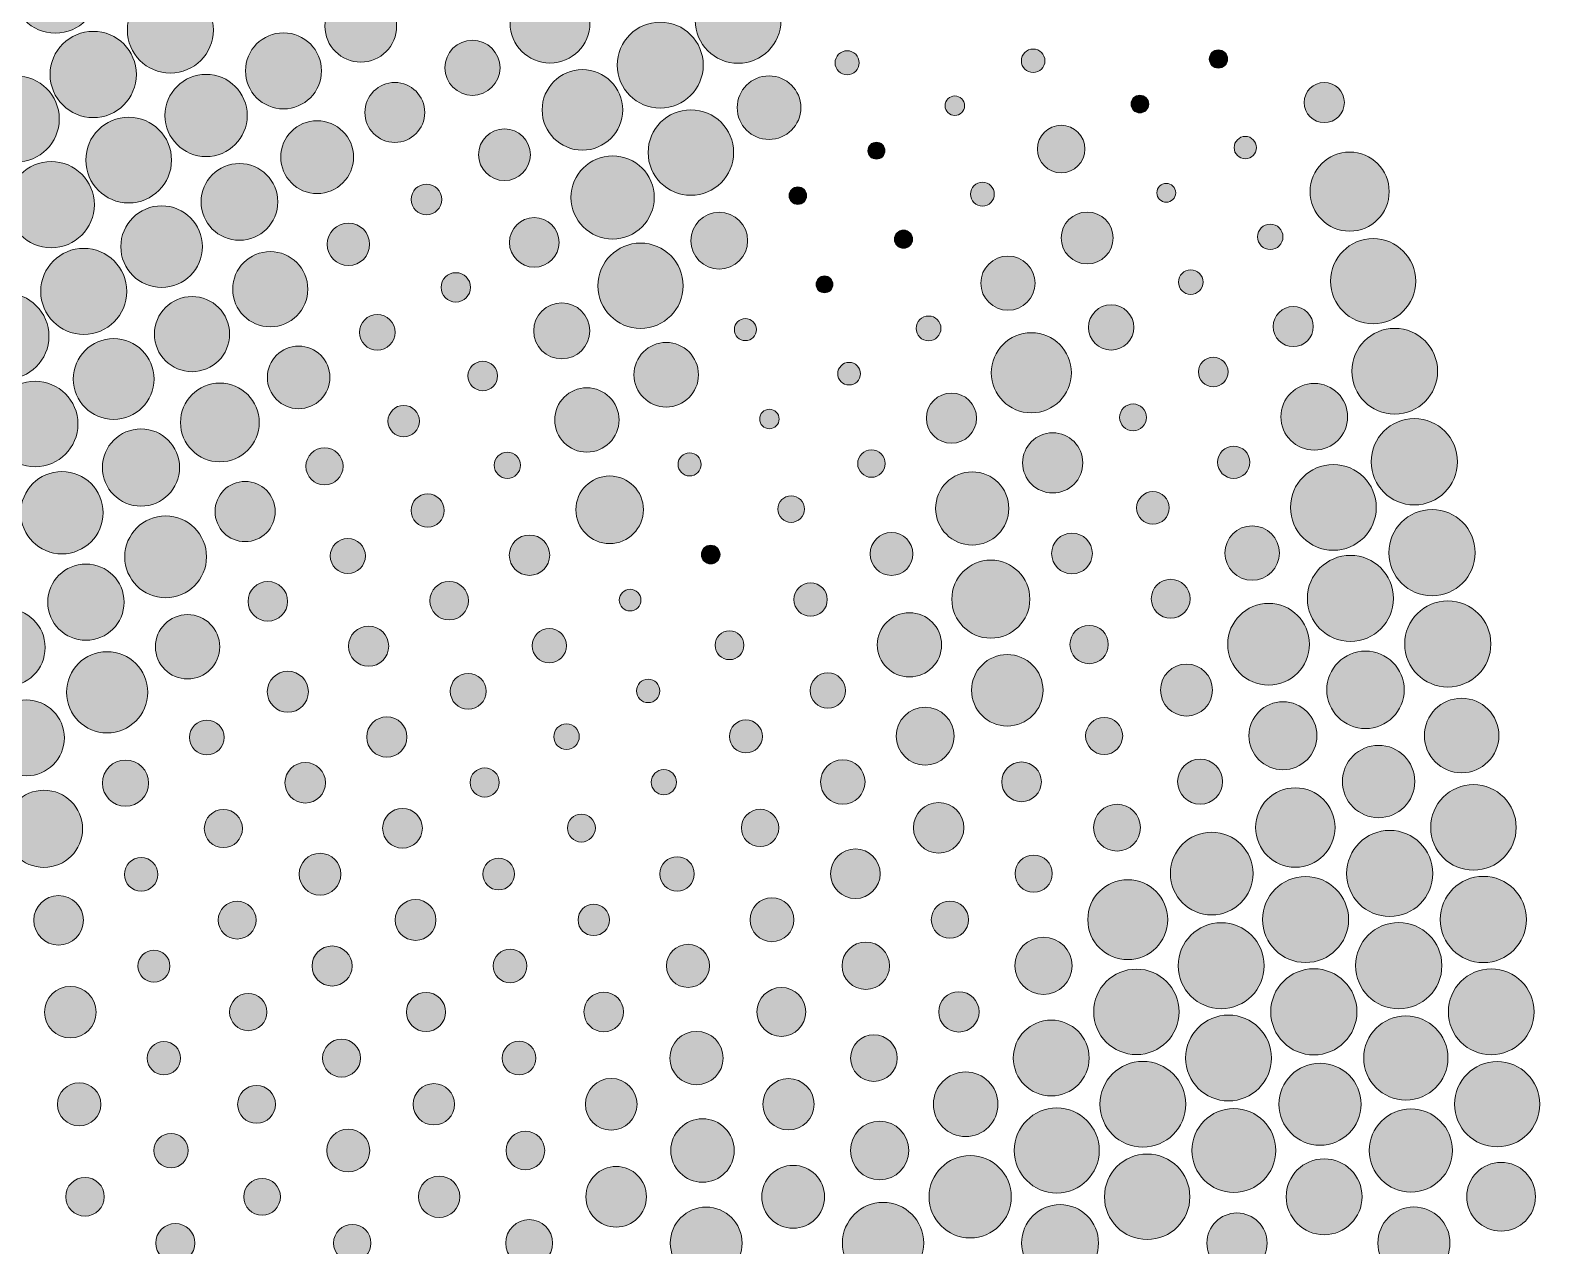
# Model space of a CAD drawing. Extents: x 3515 to 4006, y 175 to 667.
# Drawn here: x 3920.9 to 4005.6, y 426 to 494.2 of the extents above; entities that cross this region are included whole.
import ezdxf

# ---------------------------------------------------------------- set-up
doc = ezdxf.new("R2010")
doc.units = 0
doc.header["$MEASUREMENT"] = 0
doc.layers.add('Capa 1', color=7, linetype='Continuous', lineweight=0)

# ---------------------------------------------------------------- blocks, each defined once
blk = doc.blocks.new('Block_0')
at = {"layer": 'Capa 1', "true_color": 0x000000, "transparency": 33554687}
h = blk.add_hatch(color=18, dxfattribs=at)
h.dxf.hatch_style = 2
edge = h.paths.add_edge_path()
edge.add_arc((3922.326, 496.453), 2.421, 0, 360)
h = blk.add_hatch(color=18, dxfattribs=at)
h.dxf.hatch_style = 2
edge = h.paths.add_edge_path()
edge.add_arc((3928.78, 494.207), 2.413, 0, 360)
h = blk.add_hatch(color=18, dxfattribs=at)
h.dxf.hatch_style = 2
edge = h.paths.add_edge_path()
edge.add_arc((3939.467, 494.415), 2.01, 0, 360)
h = blk.add_hatch(color=18, dxfattribs=at)
h.dxf.hatch_style = 2
edge = h.paths.add_edge_path()
edge.add_arc((3950.082, 494.594), 2.24, 0, 360)
h = blk.add_hatch(color=18, dxfattribs=at)
h.dxf.hatch_style = 2
edge = h.paths.add_edge_path()
edge.add_arc((3960.635, 494.748), 2.406, 0, 360)
h = blk.add_hatch(color=18, dxfattribs=at)
h.dxf.hatch_style = 2
edge = h.paths.add_edge_path()
edge.add_arc((3924.453, 491.712), 2.42, 0, 360)
h = blk.add_hatch(color=18, dxfattribs=at)
h.dxf.hatch_style = 2
edge = h.paths.add_edge_path()
edge.add_arc((3935.128, 491.915), 2.133, 0, 360)
h = blk.add_hatch(color=18, dxfattribs=at)
h.dxf.hatch_style = 2
edge = h.paths.add_edge_path()
edge.add_arc((3956.269, 492.238), 2.411, 0, 360)
h = blk.add_hatch(color=18, dxfattribs=at)
h.dxf.hatch_style = 2
edge = h.paths.add_edge_path()
edge.add_arc((3945.73, 492.088), 1.547, 0, 360)
h = blk.add_hatch(color=18, dxfattribs=at)
h.dxf.hatch_style = 2
edge = h.paths.add_edge_path()
edge.add_arc((3966.755, 492.368), 0.677, 0, 360)
h = blk.add_hatch(color=18, dxfattribs=at)
h.dxf.hatch_style = 2
edge = h.paths.add_edge_path()
edge.add_arc((3977.193, 492.481), 0.66, 0, 360)
h = blk.add_hatch(color=18, dxfattribs=at)
h.dxf.hatch_style = 2
edge = h.paths.add_edge_path()
edge.add_arc((3987.589, 492.581), 0.513, 0, 360)
h = blk.add_hatch(color=18, dxfattribs=at)
h.dxf.hatch_style = 2
edge = h.paths.add_edge_path()
edge.add_arc((3920.124, 489.216), 2.421, 0, 360)
h = blk.add_hatch(color=18, dxfattribs=at)
h.dxf.hatch_style = 2
edge = h.paths.add_edge_path()
edge.add_arc((3930.786, 489.413), 2.307, 0, 360)
h = blk.add_hatch(color=18, dxfattribs=at)
h.dxf.hatch_style = 2
edge = h.paths.add_edge_path()
edge.add_arc((3951.901, 489.726), 2.259, 0, 360)
h = blk.add_hatch(color=18, dxfattribs=at)
h.dxf.hatch_style = 2
edge = h.paths.add_edge_path()
edge.add_arc((3962.372, 489.851), 1.785, 0, 360)
h = blk.add_hatch(color=18, dxfattribs=at)
h.dxf.hatch_style = 2
edge = h.paths.add_edge_path()
edge.add_arc((3941.375, 489.582), 1.681, 0, 360)
h = blk.add_hatch(color=18, dxfattribs=at)
h.dxf.hatch_style = 2
edge = h.paths.add_edge_path()
edge.add_arc((3972.797, 489.96), 0.546, 0, 360)
h = blk.add_hatch(color=18, dxfattribs=at)
h.dxf.hatch_style = 2
edge = h.paths.add_edge_path()
edge.add_arc((3983.18, 490.055), 0.497, 0, 360)
h = blk.add_hatch(color=18, dxfattribs=at)
h.dxf.hatch_style = 2
edge = h.paths.add_edge_path()
edge.add_arc((3993.526, 490.139), 1.128, 0, 360)
h = blk.add_hatch(color=18, dxfattribs=at)
h.dxf.hatch_style = 2
edge = h.paths.add_edge_path()
edge.add_arc((3957.986, 487.333), 2.398, 0, 360)
h = blk.add_hatch(color=18, dxfattribs=at)
h.dxf.hatch_style = 2
edge = h.paths.add_edge_path()
edge.add_arc((3926.442, 486.911), 2.405, 0, 360)
h = blk.add_hatch(color=18, dxfattribs=at)
h.dxf.hatch_style = 2
edge = h.paths.add_edge_path()
edge.add_arc((3937.017, 487.074), 2.043, 0, 360)
h = blk.add_hatch(color=18, dxfattribs=at)
h.dxf.hatch_style = 2
edge = h.paths.add_edge_path()
edge.add_arc((3978.765, 487.528), 1.333, 0, 360)
h = blk.add_hatch(color=18, dxfattribs=at)
h.dxf.hatch_style = 2
edge = h.paths.add_edge_path()
edge.add_arc((3947.528, 487.213), 1.451, 0, 360)
h = blk.add_hatch(color=18, dxfattribs=at)
h.dxf.hatch_style = 2
edge = h.paths.add_edge_path()
edge.add_arc((3968.396, 487.437), 0.476, 0, 360)
h = blk.add_hatch(color=18, dxfattribs=at)
h.dxf.hatch_style = 2
edge = h.paths.add_edge_path()
edge.add_arc((3989.098, 487.608), 0.629, 0, 360)
h = blk.add_hatch(color=18, dxfattribs=at)
h.dxf.hatch_style = 2
edge = h.paths.add_edge_path()
edge.add_arc((3953.595, 484.813), 2.335, 0, 360)
h = blk.add_hatch(color=18, dxfattribs=at)
h.dxf.hatch_style = 2
edge = h.paths.add_edge_path()
edge.add_arc((3994.951, 485.142), 2.219, 0, 360)
h = blk.add_hatch(color=18, dxfattribs=at)
h.dxf.hatch_style = 2
edge = h.paths.add_edge_path()
edge.add_arc((3922.095, 484.408), 2.42, 0, 360)
h = blk.add_hatch(color=18, dxfattribs=at)
h.dxf.hatch_style = 2
edge = h.paths.add_edge_path()
edge.add_arc((3932.655, 484.565), 2.153, 0, 360)
h = blk.add_hatch(color=18, dxfattribs=at)
h.dxf.hatch_style = 2
edge = h.paths.add_edge_path()
edge.add_arc((3943.152, 484.699), 0.859, 0, 360)
h = blk.add_hatch(color=18, dxfattribs=at)
h.dxf.hatch_style = 2
edge = h.paths.add_edge_path()
edge.add_arc((3963.99, 484.913), 0.489, 0, 360)
h = blk.add_hatch(color=18, dxfattribs=at)
h.dxf.hatch_style = 2
edge = h.paths.add_edge_path()
edge.add_arc((3974.345, 484.999), 0.668, 0, 360)
h = blk.add_hatch(color=18, dxfattribs=at)
h.dxf.hatch_style = 2
edge = h.paths.add_edge_path()
edge.add_arc((3984.664, 485.075), 0.529, 0, 360)
h = blk.add_hatch(color=18, dxfattribs=at)
h.dxf.hatch_style = 2
edge = h.paths.add_edge_path()
edge.add_arc((3928.29, 482.054), 2.29, 0, 360)
h = blk.add_hatch(color=18, dxfattribs=at)
h.dxf.hatch_style = 2
edge = h.paths.add_edge_path()
edge.add_arc((3949.199, 482.292), 1.392, 0, 360)
h = blk.add_hatch(color=18, dxfattribs=at)
h.dxf.hatch_style = 2
edge = h.paths.add_edge_path()
edge.add_arc((3959.579, 482.387), 1.592, 0, 360)
h = blk.add_hatch(color=18, dxfattribs=at)
h.dxf.hatch_style = 2
edge = h.paths.add_edge_path()
edge.add_arc((3980.224, 482.54), 1.456, 0, 360)
h = blk.add_hatch(color=18, dxfattribs=at)
h.dxf.hatch_style = 2
edge = h.paths.add_edge_path()
edge.add_arc((3938.771, 482.183), 1.191, 0, 360)
h = blk.add_hatch(color=18, dxfattribs=at)
h.dxf.hatch_style = 2
edge = h.paths.add_edge_path()
edge.add_arc((3969.919, 482.469), 0.51, 0, 360)
h = blk.add_hatch(color=18, dxfattribs=at)
h.dxf.hatch_style = 2
edge = h.paths.add_edge_path()
edge.add_arc((3990.497, 482.603), 0.713, 0, 360)
h = blk.add_hatch(color=18, dxfattribs=at)
h.dxf.hatch_style = 2
edge = h.paths.add_edge_path()
edge.add_arc((3955.162, 479.859), 2.393, 0, 360)
h = blk.add_hatch(color=18, dxfattribs=at)
h.dxf.hatch_style = 2
edge = h.paths.add_edge_path()
edge.add_arc((3996.269, 480.115), 2.389, 0, 360)
h = blk.add_hatch(color=18, dxfattribs=at)
h.dxf.hatch_style = 2
edge = h.paths.add_edge_path()
edge.add_arc((3923.921, 479.543), 2.413, 0, 360)
h = blk.add_hatch(color=18, dxfattribs=at)
h.dxf.hatch_style = 2
edge = h.paths.add_edge_path()
edge.add_arc((3934.386, 479.665), 2.108, 0, 360)
h = blk.add_hatch(color=18, dxfattribs=at)
h.dxf.hatch_style = 2
edge = h.paths.add_edge_path()
edge.add_arc((3975.777, 480.004), 1.52, 0, 360)
h = blk.add_hatch(color=18, dxfattribs=at)
h.dxf.hatch_style = 2
edge = h.paths.add_edge_path()
edge.add_arc((3944.798, 479.769), 0.824, 0, 360)
h = blk.add_hatch(color=18, dxfattribs=at)
h.dxf.hatch_style = 2
edge = h.paths.add_edge_path()
edge.add_arc((3965.487, 479.936), 0.473, 0, 360)
h = blk.add_hatch(color=18, dxfattribs=at)
h.dxf.hatch_style = 2
edge = h.paths.add_edge_path()
edge.add_arc((3986.037, 480.063), 0.691, 0, 360)
h = blk.add_hatch(color=18, dxfattribs=at)
h.dxf.hatch_style = 2
edge = h.paths.add_edge_path()
edge.add_arc((3919.548, 477.029), 2.421, 0, 360)
h = blk.add_hatch(color=18, dxfattribs=at)
h.dxf.hatch_style = 2
edge = h.paths.add_edge_path()
edge.add_arc((3929.996, 477.146), 2.108, 0, 360)
h = blk.add_hatch(color=18, dxfattribs=at)
h.dxf.hatch_style = 2
edge = h.paths.add_edge_path()
edge.add_arc((3950.74, 477.329), 1.573, 0, 360)
h = blk.add_hatch(color=18, dxfattribs=at)
h.dxf.hatch_style = 2
edge = h.paths.add_edge_path()
edge.add_arc((3981.569, 477.521), 1.272, 0, 360)
h = blk.add_hatch(color=18, dxfattribs=at)
h.dxf.hatch_style = 2
edge = h.paths.add_edge_path()
edge.add_arc((3991.787, 477.569), 1.123, 0, 360)
h = blk.add_hatch(color=18, dxfattribs=at)
h.dxf.hatch_style = 2
edge = h.paths.add_edge_path()
edge.add_arc((3940.391, 477.245), 1, 0, 360)
h = blk.add_hatch(color=18, dxfattribs=at)
h.dxf.hatch_style = 2
edge = h.paths.add_edge_path()
edge.add_arc((3961.049, 477.402), 0.618, 0, 360)
h = blk.add_hatch(color=18, dxfattribs=at)
h.dxf.hatch_style = 2
edge = h.paths.add_edge_path()
edge.add_arc((3971.324, 477.466), 0.695, 0, 360)
h = blk.add_hatch(color=18, dxfattribs=at)
h.dxf.hatch_style = 2
edge = h.paths.add_edge_path()
edge.add_arc((3977.093, 474.977), 2.248, 0, 360)
h = blk.add_hatch(color=18, dxfattribs=at)
h.dxf.hatch_style = 2
edge = h.paths.add_edge_path()
edge.add_arc((3997.48, 475.061), 2.405, 0, 360)
h = blk.add_hatch(color=18, dxfattribs=at)
h.dxf.hatch_style = 2
edge = h.paths.add_edge_path()
edge.add_arc((3925.601, 474.625), 2.267, 0, 360)
h = blk.add_hatch(color=18, dxfattribs=at)
h.dxf.hatch_style = 2
edge = h.paths.add_edge_path()
edge.add_arc((3935.978, 474.718), 1.756, 0, 360)
h = blk.add_hatch(color=18, dxfattribs=at)
h.dxf.hatch_style = 2
edge = h.paths.add_edge_path()
edge.add_arc((3956.603, 474.866), 1.811, 0, 360)
h = blk.add_hatch(color=18, dxfattribs=at)
h.dxf.hatch_style = 2
edge = h.paths.add_edge_path()
edge.add_arc((3946.31, 474.798), 0.829, 0, 360)
h = blk.add_hatch(color=18, dxfattribs=at)
h.dxf.hatch_style = 2
edge = h.paths.add_edge_path()
edge.add_arc((3966.863, 474.925), 0.634, 0, 360)
h = blk.add_hatch(color=18, dxfattribs=at)
h.dxf.hatch_style = 2
edge = h.paths.add_edge_path()
edge.add_arc((3987.298, 475.022), 0.829, 0, 360)
h = blk.add_hatch(color=18, dxfattribs=at)
h.dxf.hatch_style = 2
edge = h.paths.add_edge_path()
edge.add_arc((3921.199, 472.102), 2.395, 0, 360)
h = blk.add_hatch(color=18, dxfattribs=at)
h.dxf.hatch_style = 2
edge = h.paths.add_edge_path()
edge.add_arc((3931.559, 472.19), 2.209, 0, 360)
h = blk.add_hatch(color=18, dxfattribs=at)
h.dxf.hatch_style = 2
edge = h.paths.add_edge_path()
edge.add_arc((3992.967, 472.508), 1.871, 0, 360)
h = blk.add_hatch(color=18, dxfattribs=at)
h.dxf.hatch_style = 2
edge = h.paths.add_edge_path()
edge.add_arc((3952.15, 472.328), 1.805, 0, 360)
h = blk.add_hatch(color=18, dxfattribs=at)
h.dxf.hatch_style = 2
edge = h.paths.add_edge_path()
edge.add_arc((3972.609, 472.43), 1.41, 0, 360)
h = blk.add_hatch(color=18, dxfattribs=at)
h.dxf.hatch_style = 2
edge = h.paths.add_edge_path()
edge.add_arc((3941.874, 472.264), 0.882, 0, 360)
h = blk.add_hatch(color=18, dxfattribs=at)
h.dxf.hatch_style = 2
edge = h.paths.add_edge_path()
edge.add_arc((3962.394, 472.383), 0.547, 0, 360)
h = blk.add_hatch(color=18, dxfattribs=at)
h.dxf.hatch_style = 2
edge = h.paths.add_edge_path()
edge.add_arc((3982.799, 472.472), 0.753, 0, 360)
h = blk.add_hatch(color=18, dxfattribs=at)
h.dxf.hatch_style = 2
edge = h.paths.add_edge_path()
edge.add_arc((3927.132, 469.659), 2.165, 0, 360)
h = blk.add_hatch(color=18, dxfattribs=at)
h.dxf.hatch_style = 2
edge = h.paths.add_edge_path()
edge.add_arc((3998.582, 469.983), 2.421, 0, 360)
h = blk.add_hatch(color=18, dxfattribs=at)
h.dxf.hatch_style = 2
edge = h.paths.add_edge_path()
edge.add_arc((3978.291, 469.92), 1.688, 0, 360)
h = blk.add_hatch(color=18, dxfattribs=at)
h.dxf.hatch_style = 2
edge = h.paths.add_edge_path()
edge.add_arc((3937.429, 469.729), 1.043, 0, 360)
h = blk.add_hatch(color=18, dxfattribs=at)
h.dxf.hatch_style = 2
edge = h.paths.add_edge_path()
edge.add_arc((3947.689, 469.788), 0.737, 0, 360)
h = blk.add_hatch(color=18, dxfattribs=at)
h.dxf.hatch_style = 2
edge = h.paths.add_edge_path()
edge.add_arc((3957.916, 469.838), 0.649, 0, 360)
h = blk.add_hatch(color=18, dxfattribs=at)
h.dxf.hatch_style = 2
edge = h.paths.add_edge_path()
edge.add_arc((3968.116, 469.882), 0.77, 0, 360)
h = blk.add_hatch(color=18, dxfattribs=at)
h.dxf.hatch_style = 2
edge = h.paths.add_edge_path()
edge.add_arc((3988.446, 469.954), 0.904, 0, 360)
h = blk.add_hatch(color=18, dxfattribs=at)
h.dxf.hatch_style = 2
edge = h.paths.add_edge_path()
edge.add_arc((3922.698, 467.126), 2.311, 0, 360)
h = blk.add_hatch(color=18, dxfattribs=at)
h.dxf.hatch_style = 2
edge = h.paths.add_edge_path()
edge.add_arc((3973.774, 467.366), 2.054, 0, 360)
h = blk.add_hatch(color=18, dxfattribs=at)
h.dxf.hatch_style = 2
edge = h.paths.add_edge_path()
edge.add_arc((3994.037, 467.423), 2.406, 0, 360)
h = blk.add_hatch(color=18, dxfattribs=at)
h.dxf.hatch_style = 2
edge = h.paths.add_edge_path()
edge.add_arc((3932.977, 467.191), 1.69, 0, 360)
h = blk.add_hatch(color=18, dxfattribs=at)
h.dxf.hatch_style = 2
edge = h.paths.add_edge_path()
edge.add_arc((3953.429, 467.291), 1.895, 0, 360)
h = blk.add_hatch(color=18, dxfattribs=at)
h.dxf.hatch_style = 2
edge = h.paths.add_edge_path()
edge.add_arc((3943.219, 467.245), 0.932, 0, 360)
h = blk.add_hatch(color=18, dxfattribs=at)
h.dxf.hatch_style = 2
edge = h.paths.add_edge_path()
edge.add_arc((3963.613, 467.331), 0.746, 0, 360)
h = blk.add_hatch(color=18, dxfattribs=at)
h.dxf.hatch_style = 2
edge = h.paths.add_edge_path()
edge.add_arc((3983.914, 467.396), 0.916, 0, 360)
h = blk.add_hatch(color=18, dxfattribs=at)
h.dxf.hatch_style = 2
edge = h.paths.add_edge_path()
edge.add_arc((3928.515, 464.65), 2.294, 0, 360)
h = blk.add_hatch(color=18, dxfattribs=at)
h.dxf.hatch_style = 2
edge = h.paths.add_edge_path()
edge.add_arc((3999.575, 464.882), 2.421, 0, 360)
h = blk.add_hatch(color=18, dxfattribs=at)
h.dxf.hatch_style = 2
edge = h.paths.add_edge_path()
edge.add_arc((3969.246, 464.81), 1.202, 0, 360)
h = blk.add_hatch(color=18, dxfattribs=at)
h.dxf.hatch_style = 2
edge = h.paths.add_edge_path()
edge.add_arc((3979.372, 464.837), 1.145, 0, 360)
h = blk.add_hatch(color=18, dxfattribs=at)
h.dxf.hatch_style = 2
edge = h.paths.add_edge_path()
edge.add_arc((3989.481, 464.861), 1.527, 0, 360)
h = blk.add_hatch(color=18, dxfattribs=at)
h.dxf.hatch_style = 2
edge = h.paths.add_edge_path()
edge.add_arc((3938.739, 464.7), 0.984, 0, 360)
h = blk.add_hatch(color=18, dxfattribs=at)
h.dxf.hatch_style = 2
edge = h.paths.add_edge_path()
edge.add_arc((3948.932, 464.742), 1.132, 0, 360)
h = blk.add_hatch(color=18, dxfattribs=at)
h.dxf.hatch_style = 2
edge = h.paths.add_edge_path()
edge.add_arc((3959.1, 464.778), 0.523, 0, 360)
h = blk.add_hatch(color=18, dxfattribs=at)
h.dxf.hatch_style = 2
edge = h.paths.add_edge_path()
edge.add_arc((3924.043, 462.107), 2.14, 0, 360)
h = blk.add_hatch(color=18, dxfattribs=at)
h.dxf.hatch_style = 2
edge = h.paths.add_edge_path()
edge.add_arc((3974.818, 462.276), 2.19, 0, 360)
h = blk.add_hatch(color=18, dxfattribs=at)
h.dxf.hatch_style = 2
edge = h.paths.add_edge_path()
edge.add_arc((3994.995, 462.316), 2.415, 0, 360)
h = blk.add_hatch(color=18, dxfattribs=at)
h.dxf.hatch_style = 2
edge = h.paths.add_edge_path()
edge.add_arc((3984.913, 462.297), 1.091, 0, 360)
h = blk.add_hatch(color=18, dxfattribs=at)
h.dxf.hatch_style = 2
edge = h.paths.add_edge_path()
edge.add_arc((3934.248, 462.152), 1.109, 0, 360)
h = blk.add_hatch(color=18, dxfattribs=at)
h.dxf.hatch_style = 2
edge = h.paths.add_edge_path()
edge.add_arc((3944.425, 462.19), 1.083, 0, 360)
h = blk.add_hatch(color=18, dxfattribs=at)
h.dxf.hatch_style = 2
edge = h.paths.add_edge_path()
edge.add_arc((3954.576, 462.223), 0.609, 0, 360)
h = blk.add_hatch(color=18, dxfattribs=at)
h.dxf.hatch_style = 2
edge = h.paths.add_edge_path()
edge.add_arc((3964.706, 462.251), 0.937, 0, 360)
h = blk.add_hatch(color=18, dxfattribs=at)
h.dxf.hatch_style = 2
edge = h.paths.add_edge_path()
edge.add_arc((3919.56, 459.561), 2.192, 0, 360)
h = blk.add_hatch(color=18, dxfattribs=at)
h.dxf.hatch_style = 2
edge = h.paths.add_edge_path()
edge.add_arc((3990.402, 459.747), 2.29, 0, 360)
h = blk.add_hatch(color=18, dxfattribs=at)
h.dxf.hatch_style = 2
edge = h.paths.add_edge_path()
edge.add_arc((4000.459, 459.761), 2.417, 0, 360)
h = blk.add_hatch(color=18, dxfattribs=at)
h.dxf.hatch_style = 2
edge = h.paths.add_edge_path()
edge.add_arc((3929.747, 459.602), 1.805, 0, 360)
h = blk.add_hatch(color=18, dxfattribs=at)
h.dxf.hatch_style = 2
edge = h.paths.add_edge_path()
edge.add_arc((3970.252, 459.712), 1.803, 0, 360)
h = blk.add_hatch(color=18, dxfattribs=at)
h.dxf.hatch_style = 2
edge = h.paths.add_edge_path()
edge.add_arc((3980.334, 459.73), 1.076, 0, 360)
h = blk.add_hatch(color=18, dxfattribs=at)
h.dxf.hatch_style = 2
edge = h.paths.add_edge_path()
edge.add_arc((3939.905, 459.636), 1.127, 0, 360)
h = blk.add_hatch(color=18, dxfattribs=at)
h.dxf.hatch_style = 2
edge = h.paths.add_edge_path()
edge.add_arc((3950.04, 459.665), 0.963, 0, 360)
h = blk.add_hatch(color=18, dxfattribs=at)
h.dxf.hatch_style = 2
edge = h.paths.add_edge_path()
edge.add_arc((3960.155, 459.69), 0.809, 0, 360)
h = blk.add_hatch(color=18, dxfattribs=at)
h.dxf.hatch_style = 2
edge = h.paths.add_edge_path()
edge.add_arc((3925.233, 457.048), 2.278, 0, 360)
h = blk.add_hatch(color=18, dxfattribs=at)
h.dxf.hatch_style = 2
edge = h.paths.add_edge_path()
edge.add_arc((3975.741, 457.162), 2.006, 0, 360)
h = blk.add_hatch(color=18, dxfattribs=at)
h.dxf.hatch_style = 2
edge = h.paths.add_edge_path()
edge.add_arc((3995.841, 457.188), 2.176, 0, 360)
h = blk.add_hatch(color=18, dxfattribs=at)
h.dxf.hatch_style = 2
edge = h.paths.add_edge_path()
edge.add_arc((3985.796, 457.176), 1.458, 0, 360)
h = blk.add_hatch(color=18, dxfattribs=at)
h.dxf.hatch_style = 2
edge = h.paths.add_edge_path()
edge.add_arc((3935.373, 457.079), 1.152, 0, 360)
h = blk.add_hatch(color=18, dxfattribs=at)
h.dxf.hatch_style = 2
edge = h.paths.add_edge_path()
edge.add_arc((3945.491, 457.104), 1.005, 0, 360)
h = blk.add_hatch(color=18, dxfattribs=at)
h.dxf.hatch_style = 2
edge = h.paths.add_edge_path()
edge.add_arc((3955.59, 457.126), 0.658, 0, 360)
h = blk.add_hatch(color=18, dxfattribs=at)
h.dxf.hatch_style = 2
edge = h.paths.add_edge_path()
edge.add_arc((3965.672, 457.145), 0.991, 0, 360)
h = blk.add_hatch(color=18, dxfattribs=at)
h.dxf.hatch_style = 2
edge = h.paths.add_edge_path()
edge.add_arc((3920.705, 454.492), 2.127, 0, 360)
h = blk.add_hatch(color=18, dxfattribs=at)
h.dxf.hatch_style = 2
edge = h.paths.add_edge_path()
edge.add_arc((4001.234, 454.623), 2.09, 0, 360)
h = blk.add_hatch(color=18, dxfattribs=at)
h.dxf.hatch_style = 2
edge = h.paths.add_edge_path()
edge.add_arc((3971.133, 454.59), 1.624, 0, 360)
h = blk.add_hatch(color=18, dxfattribs=at)
h.dxf.hatch_style = 2
edge = h.paths.add_edge_path()
edge.add_arc((3991.21, 454.613), 1.909, 0, 360)
h = blk.add_hatch(color=18, dxfattribs=at)
h.dxf.hatch_style = 2
edge = h.paths.add_edge_path()
edge.add_arc((3930.827, 454.519), 0.974, 0, 360)
h = blk.add_hatch(color=18, dxfattribs=at)
h.dxf.hatch_style = 2
edge = h.paths.add_edge_path()
edge.add_arc((3940.928, 454.541), 1.13, 0, 360)
h = blk.add_hatch(color=18, dxfattribs=at)
h.dxf.hatch_style = 2
edge = h.paths.add_edge_path()
edge.add_arc((3951.011, 454.56), 0.717, 0, 360)
h = blk.add_hatch(color=18, dxfattribs=at)
h.dxf.hatch_style = 2
edge = h.paths.add_edge_path()
edge.add_arc((3961.079, 454.576), 0.926, 0, 360)
h = blk.add_hatch(color=18, dxfattribs=at)
h.dxf.hatch_style = 2
edge = h.paths.add_edge_path()
edge.add_arc((3981.176, 454.603), 1.041, 0, 360)
h = blk.add_hatch(color=18, dxfattribs=at)
h.dxf.hatch_style = 2
edge = h.paths.add_edge_path()
edge.add_arc((3996.576, 452.044), 2.029, 0, 360)
h = blk.add_hatch(color=18, dxfattribs=at)
h.dxf.hatch_style = 2
edge = h.paths.add_edge_path()
edge.add_arc((3926.266, 451.956), 1.294, 0, 360)
h = blk.add_hatch(color=18, dxfattribs=at)
h.dxf.hatch_style = 2
edge = h.paths.add_edge_path()
edge.add_arc((3966.511, 452.017), 1.247, 0, 360)
h = blk.add_hatch(color=18, dxfattribs=at)
h.dxf.hatch_style = 2
edge = h.paths.add_edge_path()
edge.add_arc((3986.563, 452.036), 1.262, 0, 360)
h = blk.add_hatch(color=18, dxfattribs=at)
h.dxf.hatch_style = 2
edge = h.paths.add_edge_path()
edge.add_arc((3936.35, 451.975), 1.14, 0, 360)
h = blk.add_hatch(color=18, dxfattribs=at)
h.dxf.hatch_style = 2
edge = h.paths.add_edge_path()
edge.add_arc((3946.417, 451.991), 0.817, 0, 360)
h = blk.add_hatch(color=18, dxfattribs=at)
h.dxf.hatch_style = 2
edge = h.paths.add_edge_path()
edge.add_arc((3956.47, 452.005), 0.707, 0, 360)
h = blk.add_hatch(color=18, dxfattribs=at)
h.dxf.hatch_style = 2
edge = h.paths.add_edge_path()
edge.add_arc((3976.541, 452.027), 1.114, 0, 360)
h = blk.add_hatch(color=18, dxfattribs=at)
h.dxf.hatch_style = 2
edge = h.paths.add_edge_path()
edge.add_arc((3921.689, 449.39), 2.164, 0, 360)
h = blk.add_hatch(color=18, dxfattribs=at)
h.dxf.hatch_style = 2
edge = h.paths.add_edge_path()
edge.add_arc((3991.902, 449.463), 2.228, 0, 360)
h = blk.add_hatch(color=18, dxfattribs=at)
h.dxf.hatch_style = 2
edge = h.paths.add_edge_path()
edge.add_arc((4001.898, 449.469), 2.399, 0, 360)
h = blk.add_hatch(color=18, dxfattribs=at)
h.dxf.hatch_style = 2
edge = h.paths.add_edge_path()
edge.add_arc((3971.89, 449.449), 1.416, 0, 360)
h = blk.add_hatch(color=18, dxfattribs=at)
h.dxf.hatch_style = 2
edge = h.paths.add_edge_path()
edge.add_arc((3981.9, 449.457), 1.312, 0, 360)
h = blk.add_hatch(color=18, dxfattribs=at)
h.dxf.hatch_style = 2
edge = h.paths.add_edge_path()
edge.add_arc((3931.755, 449.406), 1.07, 0, 360)
h = blk.add_hatch(color=18, dxfattribs=at)
h.dxf.hatch_style = 2
edge = h.paths.add_edge_path()
edge.add_arc((3941.806, 449.419), 1.116, 0, 360)
h = blk.add_hatch(color=18, dxfattribs=at)
h.dxf.hatch_style = 2
edge = h.paths.add_edge_path()
edge.add_arc((3951.845, 449.431), 0.782, 0, 360)
h = blk.add_hatch(color=18, dxfattribs=at)
h.dxf.hatch_style = 2
edge = h.paths.add_edge_path()
edge.add_arc((3961.872, 449.441), 1.048, 0, 360)
h = blk.add_hatch(color=18, dxfattribs=at)
h.dxf.hatch_style = 2
edge = h.paths.add_edge_path()
edge.add_arc((3987.211, 446.88), 2.32, 0, 360)
h = blk.add_hatch(color=18, dxfattribs=at)
h.dxf.hatch_style = 2
edge = h.paths.add_edge_path()
edge.add_arc((3997.198, 446.885), 2.415, 0, 360)
h = blk.add_hatch(color=18, dxfattribs=at)
h.dxf.hatch_style = 2
edge = h.paths.add_edge_path()
edge.add_arc((3967.221, 446.869), 1.391, 0, 360)
h = blk.add_hatch(color=18, dxfattribs=at)
h.dxf.hatch_style = 2
edge = h.paths.add_edge_path()
edge.add_arc((3927.142, 446.834), 0.939, 0, 360)
h = blk.add_hatch(color=18, dxfattribs=at)
h.dxf.hatch_style = 2
edge = h.paths.add_edge_path()
edge.add_arc((3937.178, 446.845), 1.174, 0, 360)
h = blk.add_hatch(color=18, dxfattribs=at)
h.dxf.hatch_style = 2
edge = h.paths.add_edge_path()
edge.add_arc((3947.202, 446.854), 0.893, 0, 360)
h = blk.add_hatch(color=18, dxfattribs=at)
h.dxf.hatch_style = 2
edge = h.paths.add_edge_path()
edge.add_arc((3957.216, 446.862), 0.965, 0, 360)
h = blk.add_hatch(color=18, dxfattribs=at)
h.dxf.hatch_style = 2
edge = h.paths.add_edge_path()
edge.add_arc((3977.22, 446.875), 1.045, 0, 360)
h = blk.add_hatch(color=18, dxfattribs=at)
h.dxf.hatch_style = 2
edge = h.paths.add_edge_path()
edge.add_arc((3982.503, 444.295), 2.242, 0, 360)
h = blk.add_hatch(color=18, dxfattribs=at)
h.dxf.hatch_style = 2
edge = h.paths.add_edge_path()
edge.add_arc((3992.48, 444.299), 2.412, 0, 360)
h = blk.add_hatch(color=18, dxfattribs=at)
h.dxf.hatch_style = 2
edge = h.paths.add_edge_path()
edge.add_arc((4002.453, 444.302), 2.421, 0, 360)
h = blk.add_hatch(color=18, dxfattribs=at)
h.dxf.hatch_style = 2
edge = h.paths.add_edge_path()
edge.add_arc((3922.51, 444.258), 1.391, 0, 360)
h = blk.add_hatch(color=18, dxfattribs=at)
h.dxf.hatch_style = 2
edge = h.paths.add_edge_path()
edge.add_arc((3932.53, 444.267), 1.061, 0, 360)
h = blk.add_hatch(color=18, dxfattribs=at)
h.dxf.hatch_style = 2
edge = h.paths.add_edge_path()
edge.add_arc((3942.539, 444.275), 1.145, 0, 360)
h = blk.add_hatch(color=18, dxfattribs=at)
h.dxf.hatch_style = 2
edge = h.paths.add_edge_path()
edge.add_arc((3952.54, 444.281), 0.885, 0, 360)
h = blk.add_hatch(color=18, dxfattribs=at)
h.dxf.hatch_style = 2
edge = h.paths.add_edge_path()
edge.add_arc((3962.534, 444.286), 1.229, 0, 360)
h = blk.add_hatch(color=18, dxfattribs=at)
h.dxf.hatch_style = 2
edge = h.paths.add_edge_path()
edge.add_arc((3972.521, 444.291), 1.042, 0, 360)
h = blk.add_hatch(color=18, dxfattribs=at)
h.dxf.hatch_style = 2
edge = h.paths.add_edge_path()
edge.add_arc((3987.743, 441.711), 2.412, 0, 360)
h = blk.add_hatch(color=18, dxfattribs=at)
h.dxf.hatch_style = 2
edge = h.paths.add_edge_path()
edge.add_arc((3997.707, 441.713), 2.42, 0, 360)
h = blk.add_hatch(color=18, dxfattribs=at)
h.dxf.hatch_style = 2
edge = h.paths.add_edge_path()
edge.add_arc((3967.803, 441.705), 1.329, 0, 360)
h = blk.add_hatch(color=18, dxfattribs=at)
h.dxf.hatch_style = 2
edge = h.paths.add_edge_path()
edge.add_arc((3977.775, 441.708), 1.605, 0, 360)
h = blk.add_hatch(color=18, dxfattribs=at)
h.dxf.hatch_style = 2
edge = h.paths.add_edge_path()
edge.add_arc((3927.86, 441.687), 0.896, 0, 360)
h = blk.add_hatch(color=18, dxfattribs=at)
h.dxf.hatch_style = 2
edge = h.paths.add_edge_path()
edge.add_arc((3937.856, 441.693), 1.124, 0, 360)
h = blk.add_hatch(color=18, dxfattribs=at)
h.dxf.hatch_style = 2
edge = h.paths.add_edge_path()
edge.add_arc((3947.844, 441.697), 0.945, 0, 360)
h = blk.add_hatch(color=18, dxfattribs=at)
h.dxf.hatch_style = 2
edge = h.paths.add_edge_path()
edge.add_arc((3957.826, 441.702), 1.207, 0, 360)
h = blk.add_hatch(color=18, dxfattribs=at)
h.dxf.hatch_style = 2
edge = h.paths.add_edge_path()
edge.add_arc((3982.986, 439.121), 2.397, 0, 360)
h = blk.add_hatch(color=18, dxfattribs=at)
h.dxf.hatch_style = 2
edge = h.paths.add_edge_path()
edge.add_arc((3992.942, 439.123), 2.417, 0, 360)
h = blk.add_hatch(color=18, dxfattribs=at)
h.dxf.hatch_style = 2
edge = h.paths.add_edge_path()
edge.add_arc((4002.896, 439.124), 2.407, 0, 360)
h = blk.add_hatch(color=18, dxfattribs=at)
h.dxf.hatch_style = 2
edge = h.paths.add_edge_path()
edge.add_arc((3923.167, 439.104), 1.445, 0, 360)
h = blk.add_hatch(color=18, dxfattribs=at)
h.dxf.hatch_style = 2
edge = h.paths.add_edge_path()
edge.add_arc((3963.064, 439.117), 1.37, 0, 360)
h = blk.add_hatch(color=18, dxfattribs=at)
h.dxf.hatch_style = 2
edge = h.paths.add_edge_path()
edge.add_arc((3933.15, 439.108), 1.045, 0, 360)
h = blk.add_hatch(color=18, dxfattribs=at)
h.dxf.hatch_style = 2
edge = h.paths.add_edge_path()
edge.add_arc((3943.126, 439.111), 1.099, 0, 360)
h = blk.add_hatch(color=18, dxfattribs=at)
h.dxf.hatch_style = 2
edge = h.paths.add_edge_path()
edge.add_arc((3953.097, 439.114), 1.11, 0, 360)
h = blk.add_hatch(color=18, dxfattribs=at)
h.dxf.hatch_style = 2
edge = h.paths.add_edge_path()
edge.add_arc((3973.027, 439.119), 1.132, 0, 360)
h = blk.add_hatch(color=18, dxfattribs=at)
h.dxf.hatch_style = 2
edge = h.paths.add_edge_path()
edge.add_arc((3988.156, 436.531), 2.407, 0, 360)
h = blk.add_hatch(color=18, dxfattribs=at)
h.dxf.hatch_style = 2
edge = h.paths.add_edge_path()
edge.add_arc((3998.104, 436.532), 2.36, 0, 360)
h = blk.add_hatch(color=18, dxfattribs=at)
h.dxf.hatch_style = 2
edge = h.paths.add_edge_path()
edge.add_arc((3958.302, 436.527), 1.496, 0, 360)
h = blk.add_hatch(color=18, dxfattribs=at)
h.dxf.hatch_style = 2
edge = h.paths.add_edge_path()
edge.add_arc((3978.207, 436.53), 2.127, 0, 360)
h = blk.add_hatch(color=18, dxfattribs=at)
h.dxf.hatch_style = 2
edge = h.paths.add_edge_path()
edge.add_arc((3928.419, 436.521), 0.937, 0, 360)
h = blk.add_hatch(color=18, dxfattribs=at)
h.dxf.hatch_style = 2
edge = h.paths.add_edge_path()
edge.add_arc((3938.384, 436.523), 1.066, 0, 360)
h = blk.add_hatch(color=18, dxfattribs=at)
h.dxf.hatch_style = 2
edge = h.paths.add_edge_path()
edge.add_arc((3948.345, 436.525), 0.945, 0, 360)
h = blk.add_hatch(color=18, dxfattribs=at)
h.dxf.hatch_style = 2
edge = h.paths.add_edge_path()
edge.add_arc((3968.256, 436.528), 1.307, 0, 360)
h = blk.add_hatch(color=18, dxfattribs=at)
h.dxf.hatch_style = 2
edge = h.paths.add_edge_path()
edge.add_arc((3983.348, 433.937), 2.406, 0, 360)
h = blk.add_hatch(color=18, dxfattribs=at)
h.dxf.hatch_style = 2
edge = h.paths.add_edge_path()
edge.add_arc((3993.289, 433.938), 2.302, 0, 360)
h = blk.add_hatch(color=18, dxfattribs=at)
h.dxf.hatch_style = 2
edge = h.paths.add_edge_path()
edge.add_arc((4003.229, 433.938), 2.392, 0, 360)
h = blk.add_hatch(color=18, dxfattribs=at)
h.dxf.hatch_style = 2
edge = h.paths.add_edge_path()
edge.add_arc((3973.406, 433.936), 1.812, 0, 360)
h = blk.add_hatch(color=18, dxfattribs=at)
h.dxf.hatch_style = 2
edge = h.paths.add_edge_path()
edge.add_arc((3923.662, 433.931), 1.214, 0, 360)
h = blk.add_hatch(color=18, dxfattribs=at)
h.dxf.hatch_style = 2
edge = h.paths.add_edge_path()
edge.add_arc((3933.616, 433.932), 1.06, 0, 360)
h = blk.add_hatch(color=18, dxfattribs=at)
h.dxf.hatch_style = 2
edge = h.paths.add_edge_path()
edge.add_arc((3943.567, 433.934), 1.161, 0, 360)
h = blk.add_hatch(color=18, dxfattribs=at)
h.dxf.hatch_style = 2
edge = h.paths.add_edge_path()
edge.add_arc((3953.516, 433.935), 1.449, 0, 360)
h = blk.add_hatch(color=18, dxfattribs=at)
h.dxf.hatch_style = 2
edge = h.paths.add_edge_path()
edge.add_arc((3963.462, 433.936), 1.438, 0, 360)
h = blk.add_hatch(color=18, dxfattribs=at)
h.dxf.hatch_style = 2
edge = h.paths.add_edge_path()
edge.add_arc((3978.516, 431.342), 2.386, 0, 360)
h = blk.add_hatch(color=18, dxfattribs=at)
h.dxf.hatch_style = 2
edge = h.paths.add_edge_path()
edge.add_arc((3988.452, 431.343), 2.352, 0, 360)
h = blk.add_hatch(color=18, dxfattribs=at)
h.dxf.hatch_style = 2
edge = h.paths.add_edge_path()
edge.add_arc((3958.642, 431.341), 1.78, 0, 360)
h = blk.add_hatch(color=18, dxfattribs=at)
h.dxf.hatch_style = 2
edge = h.paths.add_edge_path()
edge.add_arc((3968.58, 431.342), 1.64, 0, 360)
h = blk.add_hatch(color=18, dxfattribs=at)
h.dxf.hatch_style = 2
edge = h.paths.add_edge_path()
edge.add_arc((3998.387, 431.343), 2.332, 0, 360)
h = blk.add_hatch(color=18, dxfattribs=at)
h.dxf.hatch_style = 2
edge = h.paths.add_edge_path()
edge.add_arc((3928.819, 431.34), 0.963, 0, 360)
h = blk.add_hatch(color=18, dxfattribs=at)
h.dxf.hatch_style = 2
edge = h.paths.add_edge_path()
edge.add_arc((3938.762, 431.34), 1.204, 0, 360)
h = blk.add_hatch(color=18, dxfattribs=at)
h.dxf.hatch_style = 2
edge = h.paths.add_edge_path()
edge.add_arc((3948.703, 431.341), 1.083, 0, 360)
h = blk.add_hatch(color=18, dxfattribs=at)
h.dxf.hatch_style = 2
edge = h.paths.add_edge_path()
edge.add_arc((3953.794, 428.746), 1.699, 0, 360)
h = blk.add_hatch(color=18, dxfattribs=at)
h.dxf.hatch_style = 2
edge = h.paths.add_edge_path()
edge.add_arc((3963.727, 428.746), 1.763, 0, 360)
h = blk.add_hatch(color=18, dxfattribs=at)
h.dxf.hatch_style = 2
edge = h.paths.add_edge_path()
edge.add_arc((3973.659, 428.746), 2.308, 0, 360)
h = blk.add_hatch(color=18, dxfattribs=at)
h.dxf.hatch_style = 2
edge = h.paths.add_edge_path()
edge.add_arc((3983.59, 428.746), 2.397, 0, 360)
h = blk.add_hatch(color=18, dxfattribs=at)
h.dxf.hatch_style = 2
edge = h.paths.add_edge_path()
edge.add_arc((3993.521, 428.746), 2.129, 0, 360)
h = blk.add_hatch(color=18, dxfattribs=at)
h.dxf.hatch_style = 2
edge = h.paths.add_edge_path()
edge.add_arc((4003.451, 428.746), 1.929, 0, 360)
h = blk.add_hatch(color=18, dxfattribs=at)
h.dxf.hatch_style = 2
edge = h.paths.add_edge_path()
edge.add_arc((3923.991, 428.745), 1.083, 0, 360)
h = blk.add_hatch(color=18, dxfattribs=at)
h.dxf.hatch_style = 2
edge = h.paths.add_edge_path()
edge.add_arc((3933.927, 428.745), 1.03, 0, 360)
h = blk.add_hatch(color=18, dxfattribs=at)
h.dxf.hatch_style = 2
edge = h.paths.add_edge_path()
edge.add_arc((3943.861, 428.745), 1.164, 0, 360)
h = blk.add_hatch(color=18, dxfattribs=at)
h.dxf.hatch_style = 2
edge = h.paths.add_edge_path()
edge.add_arc((3958.846, 426.149), 2.015, 0, 360)
h = blk.add_hatch(color=18, dxfattribs=at)
h.dxf.hatch_style = 2
edge = h.paths.add_edge_path()
edge.add_arc((3968.774, 426.149), 2.282, 0, 360)
h = blk.add_hatch(color=18, dxfattribs=at)
h.dxf.hatch_style = 2
edge = h.paths.add_edge_path()
edge.add_arc((3978.702, 426.149), 2.157, 0, 360)
h = blk.add_hatch(color=18, dxfattribs=at)
h.dxf.hatch_style = 2
edge = h.paths.add_edge_path()
edge.add_arc((3988.63, 426.149), 1.687, 0, 360)
h = blk.add_hatch(color=18, dxfattribs=at)
h.dxf.hatch_style = 2
edge = h.paths.add_edge_path()
edge.add_arc((3998.557, 426.149), 2.024, 0, 360)
h = blk.add_hatch(color=18, dxfattribs=at)
h.dxf.hatch_style = 2
edge = h.paths.add_edge_path()
edge.add_arc((3929.059, 426.149), 1.097, 0, 360)
h = blk.add_hatch(color=18, dxfattribs=at)
h.dxf.hatch_style = 2
edge = h.paths.add_edge_path()
edge.add_arc((3938.988, 426.149), 1.049, 0, 360)
h = blk.add_hatch(color=18, dxfattribs=at)
h.dxf.hatch_style = 2
edge = h.paths.add_edge_path()
edge.add_arc((3948.917, 426.149), 1.314, 0, 360)
at = {"layer": 'Capa 1'}
for centre, radius in [((3922.326, 496.453), 2.421), ((3928.78, 494.207), 2.413), ((3939.467, 494.415), 2.01), ((3950.082, 494.594), 2.24), ((3960.635, 494.748), 2.406), ((3924.453, 491.712), 2.42), ((3935.128, 491.915), 2.133), ((3956.269, 492.238), 2.411), ((3945.73, 492.088), 1.547), ((3966.755, 492.368), 0.677), ((3977.193, 492.481), 0.66), ((3987.589, 492.581), 0.513), ((3920.124, 489.216), 2.421), ((3930.786, 489.413), 2.307), ((3951.901, 489.726), 2.259), ((3962.372, 489.851), 1.785), ((3941.375, 489.582), 1.681), ((3972.797, 489.96), 0.546), ((3983.18, 490.055), 0.497), ((3993.526, 490.139), 1.128), ((3957.986, 487.333), 2.398), ((3926.442, 486.911), 2.405), ((3937.017, 487.074), 2.043), ((3978.765, 487.528), 1.333), ((3947.528, 487.213), 1.451), ((3968.396, 487.437), 0.476), ((3989.098, 487.608), 0.629), ((3953.595, 484.813), 2.335), ((3994.951, 485.142), 2.219), ((3922.095, 484.408), 2.42), ((3932.655, 484.565), 2.153), ((3943.152, 484.699), 0.859), ((3963.99, 484.913), 0.489), ((3974.345, 484.999), 0.668), ((3984.664, 485.075), 0.529), ((3928.29, 482.054), 2.29), ((3949.199, 482.292), 1.392), ((3959.579, 482.387), 1.592), ((3980.224, 482.54), 1.456), ((3938.771, 482.183), 1.191), ((3969.919, 482.469), 0.51), ((3990.497, 482.603), 0.713), ((3955.162, 479.859), 2.393), ((3996.269, 480.115), 2.389), ((3923.921, 479.543), 2.413), ((3934.386, 479.665), 2.108), ((3975.777, 480.004), 1.52), ((3944.798, 479.769), 0.824), ((3965.487, 479.936), 0.473), ((3986.037, 480.063), 0.691), ((3919.548, 477.029), 2.421), ((3929.996, 477.146), 2.108), ((3950.74, 477.329), 1.573), ((3981.569, 477.521), 1.272), ((3991.787, 477.569), 1.123), ((3940.391, 477.245), 1), ((3961.049, 477.402), 0.618), ((3971.324, 477.466), 0.695), ((3977.093, 474.977), 2.248), ((3997.48, 475.061), 2.405), ((3925.601, 474.625), 2.267), ((3935.978, 474.718), 1.756), ((3956.603, 474.866), 1.811), ((3946.31, 474.798), 0.829), ((3966.863, 474.925), 0.634), ((3987.298, 475.022), 0.829), ((3921.199, 472.102), 2.395), ((3931.559, 472.19), 2.209), ((3992.967, 472.508), 1.871), ((3952.15, 472.328), 1.805), ((3972.609, 472.43), 1.41), ((3941.874, 472.264), 0.882), ((3962.394, 472.383), 0.547), ((3982.799, 472.472), 0.753), ((3927.132, 469.659), 2.165), ((3998.582, 469.983), 2.421), ((3978.291, 469.92), 1.688), ((3937.429, 469.729), 1.043), ((3947.689, 469.788), 0.737), ((3957.916, 469.838), 0.649), ((3968.116, 469.882), 0.77), ((3988.446, 469.954), 0.904), ((3922.698, 467.126), 2.311), ((3973.774, 467.366), 2.054), ((3994.037, 467.423), 2.406), ((3932.977, 467.191), 1.69), ((3953.429, 467.291), 1.895), ((3943.219, 467.245), 0.932), ((3963.613, 467.331), 0.746), ((3983.914, 467.396), 0.916), ((3928.515, 464.65), 2.294), ((3999.575, 464.882), 2.421), ((3969.246, 464.81), 1.202), ((3979.372, 464.837), 1.145), ((3989.481, 464.861), 1.527), ((3938.739, 464.7), 0.984), ((3948.932, 464.742), 1.132), ((3959.1, 464.778), 0.523), ((3924.043, 462.107), 2.14), ((3974.818, 462.276), 2.19), ((3994.995, 462.316), 2.415), ((3984.913, 462.297), 1.091), ((3934.248, 462.152), 1.109), ((3944.425, 462.19), 1.083), ((3954.576, 462.223), 0.609), ((3964.706, 462.251), 0.937), ((3919.56, 459.561), 2.192), ((3990.402, 459.747), 2.29), ((4000.459, 459.761), 2.417), ((3929.747, 459.602), 1.805), ((3970.252, 459.712), 1.803), ((3980.334, 459.73), 1.076), ((3939.905, 459.636), 1.127), ((3950.04, 459.665), 0.963), ((3960.155, 459.69), 0.809), ((3925.233, 457.048), 2.278), ((3975.741, 457.162), 2.006), ((3995.841, 457.188), 2.176), ((3985.796, 457.176), 1.458), ((3935.373, 457.079), 1.152), ((3945.491, 457.104), 1.005), ((3955.59, 457.126), 0.658), ((3965.672, 457.145), 0.991), ((3920.705, 454.492), 2.127), ((4001.234, 454.623), 2.09), ((3971.133, 454.59), 1.624), ((3991.21, 454.613), 1.909), ((3930.827, 454.519), 0.974), ((3940.928, 454.541), 1.13), ((3951.011, 454.56), 0.717), ((3961.079, 454.576), 0.926), ((3981.176, 454.603), 1.041), ((3996.576, 452.044), 2.029), ((3926.266, 451.956), 1.294), ((3966.511, 452.017), 1.247), ((3986.563, 452.036), 1.262), ((3936.35, 451.975), 1.14), ((3946.417, 451.991), 0.817), ((3956.47, 452.005), 0.707), ((3976.541, 452.027), 1.114), ((3921.689, 449.39), 2.164), ((3991.902, 449.463), 2.228), ((4001.898, 449.469), 2.399), ((3971.89, 449.449), 1.416), ((3981.9, 449.457), 1.312), ((3931.755, 449.406), 1.07), ((3941.806, 449.419), 1.116), ((3951.845, 449.431), 0.782), ((3961.872, 449.441), 1.048), ((3987.211, 446.88), 2.32), ((3997.198, 446.885), 2.415), ((3967.221, 446.869), 1.391), ((3927.142, 446.834), 0.939), ((3937.178, 446.845), 1.174), ((3947.202, 446.854), 0.893), ((3957.216, 446.862), 0.965), ((3977.22, 446.875), 1.045), ((3982.503, 444.295), 2.242), ((3992.48, 444.299), 2.412), ((4002.453, 444.302), 2.421), ((3922.51, 444.258), 1.391), ((3932.53, 444.267), 1.061), ((3942.539, 444.275), 1.145), ((3952.54, 444.281), 0.885), ((3962.534, 444.286), 1.229), ((3972.521, 444.291), 1.042), ((3987.743, 441.711), 2.412), ((3997.707, 441.713), 2.42), ((3967.803, 441.705), 1.329), ((3977.775, 441.708), 1.605), ((3927.86, 441.687), 0.896), ((3937.856, 441.693), 1.124), ((3947.844, 441.697), 0.945), ((3957.826, 441.702), 1.207), ((3982.986, 439.121), 2.397), ((3992.942, 439.123), 2.417), ((4002.896, 439.124), 2.407), ((3923.167, 439.104), 1.445), ((3963.064, 439.117), 1.37), ((3933.15, 439.108), 1.045), ((3943.126, 439.111), 1.099), ((3953.097, 439.114), 1.11), ((3973.027, 439.119), 1.132), ((3988.156, 436.531), 2.407), ((3998.104, 436.532), 2.36), ((3958.302, 436.527), 1.496), ((3978.207, 436.53), 2.127), ((3928.419, 436.521), 0.937), ((3938.384, 436.523), 1.066), ((3948.345, 436.525), 0.945), ((3968.256, 436.528), 1.307), ((3983.348, 433.937), 2.406), ((3993.289, 433.938), 2.302), ((4003.229, 433.938), 2.392), ((3973.406, 433.936), 1.812), ((3923.662, 433.931), 1.214), ((3933.616, 433.932), 1.06), ((3943.567, 433.934), 1.161), ((3953.516, 433.935), 1.449), ((3963.462, 433.936), 1.438), ((3978.516, 431.342), 2.386), ((3958.642, 431.341), 1.78), ((3968.58, 431.342), 1.64), ((3988.452, 431.343), 2.352), ((3998.387, 431.343), 2.332), ((3928.819, 431.34), 0.963), ((3938.762, 431.34), 1.204), ((3948.703, 431.341), 1.083), ((3953.794, 428.746), 1.699), ((3963.727, 428.746), 1.763), ((3973.659, 428.746), 2.308), ((3983.59, 428.746), 2.397), ((3993.521, 428.746), 2.129), ((4003.451, 428.746), 1.929), ((3923.991, 428.745), 1.083), ((3933.927, 428.745), 1.03), ((3943.861, 428.745), 1.164), ((3958.846, 426.149), 2.015), ((3968.774, 426.149), 2.282), ((3978.702, 426.149), 2.157), ((3988.63, 426.149), 1.687), ((3998.557, 426.149), 2.024), ((3929.059, 426.149), 1.097), ((3938.988, 426.149), 1.049), ((3948.917, 426.149), 1.314)]:
    blk.add_circle(centre, radius, dxfattribs=at)

msp = doc.modelspace()

# ---------------------------------------------------------------- block references
at = {"layer": 'Capa 1'}
msp.add_blockref('Block_0', (0, 0), dxfattribs=at)

doc.saveas('drawing.dxf')
